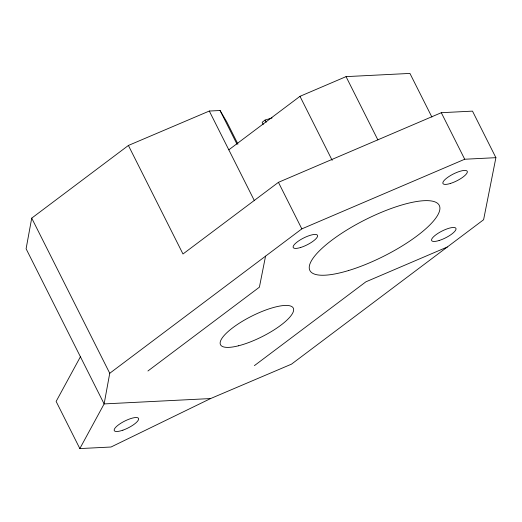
<?xml version="1.0" encoding="UTF-8"?>
<svg xmlns="http://www.w3.org/2000/svg" width="522" height="522" viewBox="0 0 522 522"><rect width="100%" height="100%" fill="white"/><g stroke="black" fill="none" stroke-linecap="round" stroke-linejoin="round"><path stroke-width="0.78" d="M128.399 145.462L31.718 218.144L26.1 248.772L104.126 403.917L79.84 448.581L111.023 447.015L210.607 398.56L291.511 364.141L483.6 219.729L495.9 157.67L472.495 111.127L441.305 112.7L278.428 182.335L182.981 253.992L128.399 145.462L209.302 111.042L220.062 110.501L226.75 121.854L237.947 144.105M31.718 218.144L109.744 373.282L104.126 403.917L210.607 398.56M265.554 256.152L259.401 287.178L147.922 370.992M80.414 356.767L56.128 401.431L79.84 448.581M272.073 117.926L265.111 120.067L262.142 122.298L263.225 124.451M228.812 149.827L299.98 96.329L346.047 76.63L409.933 73.419L431.883 117.052M109.744 373.282L301.833 228.877L464.711 159.243L495.9 157.67M254.397 365.635L365.883 281.828L447.321 247.01M441.305 112.7L464.711 159.243M346.047 76.63L377.869 139.896M299.98 96.329L332.168 160.319M265.111 120.067L266.194 122.22M278.428 182.335L301.833 228.877M220.062 110.501L237.04 144.261M209.302 111.042L254.416 200.735M122.898 430.174L122.161 430.428A13.579 3.83 -26.7 0 1 114.396 430.82L114.266 430.611A13.579 3.83 -26.7 0 1 126.448 420.249A13.579 3.83 -26.7 0 1 138.519 419.642A13.579 3.83 -26.7 0 1 122.898 430.174M348.618 270.513A72.408 20.443 -26.7 0 0 439.485 205.896A72.408 20.443 -26.7 0 0 335.633 237.419A72.408 20.443 -26.7 0 0 348.618 270.513M238.437 345.805A40.729 11.497 -26.7 0 0 293.651 309.768A40.729 11.497 -26.7 0 0 238.613 323.653A40.729 11.497 -26.7 0 0 238.437 345.805M450.44 183.45A13.579 3.83 -26.7 0 0 467.236 171.333A13.579 3.83 -26.7 0 0 447.602 177.447A13.579 3.83 -26.7 0 0 450.44 183.45M439.139 240.498A13.579 3.83 -26.7 0 0 455.928 228.382A13.579 3.83 -26.7 0 0 436.301 234.495A13.579 3.83 -26.7 0 0 439.139 240.498M300.718 247.461A13.579 3.83 -26.7 0 0 317.507 235.344A13.579 3.83 -26.7 0 0 297.879 241.458A13.579 3.83 -26.7 0 0 300.718 247.461"/></g></svg>
